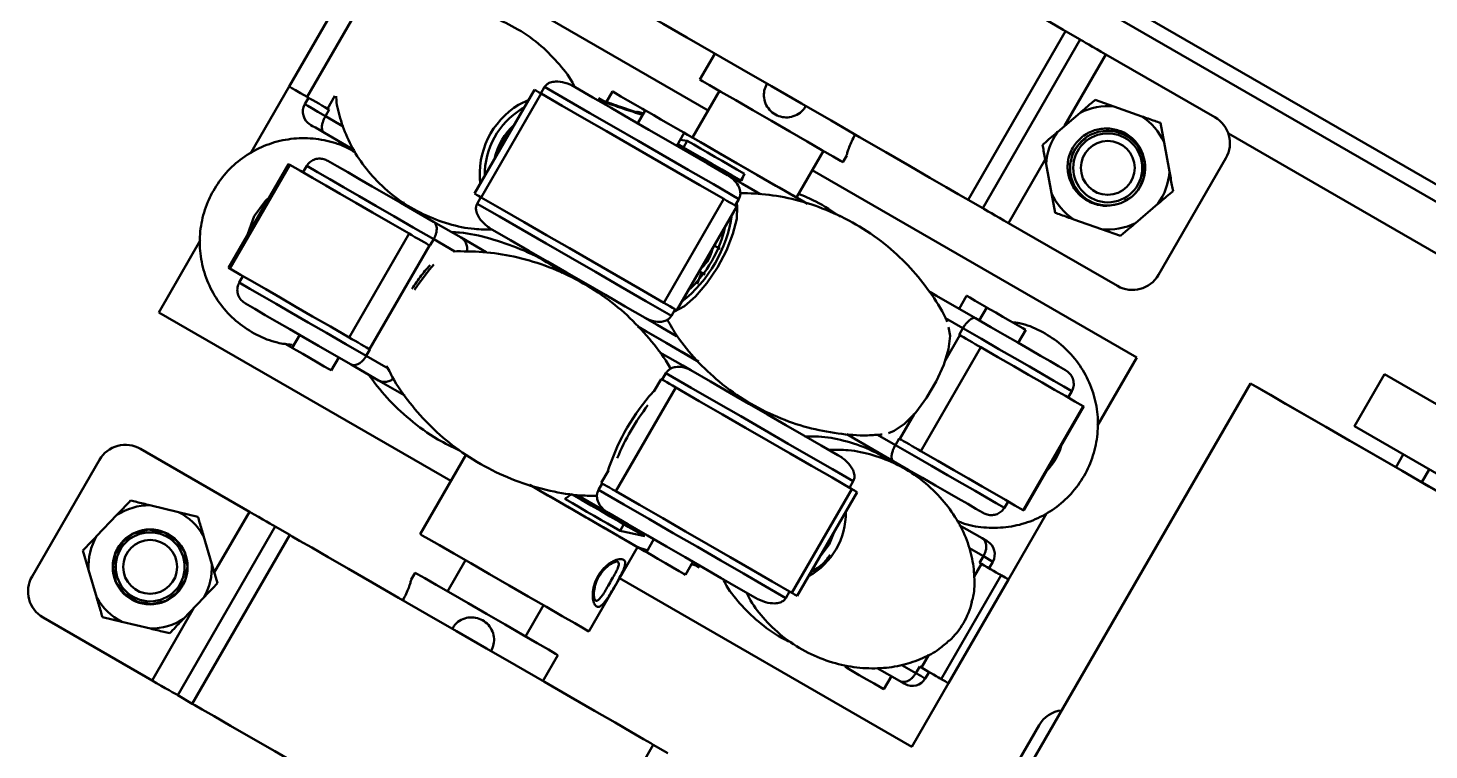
# Model space of a CAD drawing. Header units: millimetres. Extents: x 263 to 2983, y 441 to 2500.
# Drawn here: x 1012.8 to 1106.3, y 1892.5 to 1940.7 of the extents above; entities that cross this region are included whole.
import ezdxf

# ---------------------------------------------------------------- set-up
doc = ezdxf.new("R2010")
doc.units = ezdxf.units.MM
doc.header["$LTSCALE"] = 0.5
doc.layers.add('BOL', color=7, linetype='Continuous', lineweight=50)
doc.layers.add('SYM', color=30, linetype='Continuous')
doc.styles.add('DIM', font='simplex.shx')
doc.dimstyles.new('ISO', dxfattribs={"dimscale": 0, "dimtxt": 2.5, "dimasz": 2.5, "dimexe": 1.25, "dimexo": 0, "dimgap": 1, "dimtad": 1, "dimtoh": 1, "dimtxsty": 'DIM', "dimcen": 2.5, "dimadec": 0, "dimazin": 0, "dimtfac": 1, "dimtmove": 0, "dimatfit": 3, "dimfxl": 1, "dimtolj": 1, "dimarcsym": 0})

# ---------------------------------------------------------------- blocks, each defined once
blk = doc.blocks.new('*U44')
at = {"layer": 'BOL'}
for p, q in [((-11.999, 6.192), (9.132, -6.008)), ((-1.803, 1.453), (-2.294, 0.589)), ((-0.071, 0.453), (-0.573, -0.405)), ((4.437, -3.297), (5.937, -0.699)), ((5.937, -0.699), (11.999, -4.199)), ((9.767, -4.065), (9.517, -4.498)), ((9.517, -4.498), (11.249, -5.498)), ((11.499, -5.065), (9.767, -4.065)), ((11.999, -4.199), (11.499, -5.065)), ((11.249, -5.498), (10.499, -6.797)), ((10.499, -6.797), (9.132, -6.008))]:
    blk.add_line(p, q, dxfattribs=at)
blk.add_lwpolyline([(-3.047, 6.797), (5.613, 1.797), (3.613, -1.667), (-5.047, 3.333)], close=True, dxfattribs=at)
blk = doc.blocks.new('*U45')
at = {"layer": 'BOL', "color": 0, "linetype": 'ByBlock', "lineweight": -2, "transparency": 16777216}
blk.add_blockref('*U44', (686.352, 1910.819), dxfattribs=at)

msp = doc.modelspace()

# ---------------------------------------------------------------- linework, layer by layer
at = {"layer": 'BOL'}
for p, q in [((1110.625, 1928.055), (1032.683, 1973.055)), ((1110.125, 1927.189), (1032.183, 1972.189)), ((1058.19, 1935.235), (1036.539, 1947.735)), ((1034.239, 1943.751), (1030.239, 1936.823)), ((1031.429, 1936.136), (1035.429, 1943.064)), ((1082.028, 1940.524), (1075.528, 1929.266)), ((1083.002, 1939.962), (1076.502, 1928.704)), ((1082.028, 1940.524), (1083.002, 1939.962)), ((1058.641, 1939.016), (1057.641, 1937.284)), ((1084.718, 1938.971), (1081.962, 1934.197)), ((1084.718, 1938.971), (1091.987, 1934.774)), ((1030.239, 1936.823), (1027.662, 1932.358)), ((1033.295, 1936.199), (1032.801, 1935.344)), ((1046.603, 1936.612), (1042.603, 1929.684)), ((1047.045, 1936.357), (1043.045, 1929.429)), ((1047.279, 1936.8), (1047.029, 1936.367)), ((1051.799, 1936.499), (1051.396, 1935.801)), ((1058.94, 1936.534), (1057.14, 1933.416)), ((1031.538, 1936.073), (1031.288, 1935.64)), ((1032.657, 1934.849), (1032.907, 1935.282)), ((1032.801, 1935.344), (1032.907, 1935.282)), ((1045.543, 1935.613), (1046.22, 1935.948)), ((1045.745, 1935.33), (1045.921, 1935.431)), ((1051.395, 1935.735), (1050.862, 1936.042)), ((1085.253, 1935.493), (1084.003, 1935.937)), ((1087.104, 1934.836), (1085.253, 1935.493)), ((1032.657, 1934.849), (1033.851, 1934.16)), ((1053.4, 1935.161), (1053.352, 1935.077)), ((1053.988, 1935.236), (1053.488, 1934.37)), ((1053.863, 1935.019), (1053.524, 1935.127)), ((1082.993, 1935.076), (1081.498, 1933.802)), ((1088.596, 1933.086), (1088.355, 1934.392)), ((1034.578, 1932.585), (1032.591, 1933.733)), ((1056.086, 1932.87), (1056.586, 1933.736)), ((1056.56, 1933.751), (1056.586, 1933.736)), ((1108.625, 1924.591), (1092.883, 1933.68)), ((1033.527, 1933.192), (1033.69, 1932.893)), ((1056.793, 1933.202), (1056.322, 1933.278)), ((1056.54, 1932.764), (1056.793, 1933.202)), ((1064.068, 1929.416), (1065.868, 1932.534)), ((1083.218, 1933.297), (1083.071, 1933.144)), ((1088.952, 1931.154), (1088.596, 1933.086)), ((1030.203, 1931.648), (1026.203, 1924.719)), ((1030.282, 1931.602), (1026.282, 1924.674)), ((1031.408, 1931.529), (1031.158, 1931.096)), ((1067.167, 1931.784), (1067.426, 1932.232)), ((1080.669, 1931.958), (1078.218, 1927.713)), ((1080.729, 1931.635), (1081.085, 1929.703)), ((1087.285, 1931.848), (1087.273, 1930.865)), ((1092.719, 1932.042), (1088.219, 1924.248)), ((1060.354, 1930.562), (1060.607, 1931)), ((1086.769, 1918.735), (1065.118, 1931.235)), ((1081.085, 1929.703), (1081.326, 1928.398)), ((1037.582, 1929.119), (1037.492, 1929.326)), ((1042.779, 1929.006), (1043.029, 1929.438)), ((1055.225, 1922.397), (1059.225, 1929.325)), ((1056.095, 1921.895), (1060.095, 1928.823)), ((1060.237, 1929.318), (1059.987, 1928.885)), ((1075.528, 1929.266), (1076.502, 1928.704)), ((1086.688, 1927.714), (1088.183, 1928.988)), ((1039.865, 1927.801), (1041.707, 1926.738)), ((1082.576, 1927.954), (1084.427, 1927.297)), ((1034.244, 1920.077), (1038.244, 1927.005)), ((1078.218, 1927.713), (1085.487, 1923.516)), ((1084.427, 1927.297), (1085.678, 1926.853)), ((1024.303, 1926.542), (1021.539, 1921.754)), ((1039.594, 1926.226), (1035.594, 1919.297)), ((1039.629, 1926.205), (1039.594, 1926.226)), ((1039.879, 1926.638), (1039.629, 1926.205)), ((1041.292, 1925.823), (1039.879, 1926.638)), ((1041.707, 1926.738), (1043.372, 1925.776)), ((1058.979, 1926.003), (1058.595, 1926.225)), ((1026.908, 1923.735), (1027.158, 1924.168)), ((1039.654, 1924.911), (1039.381, 1924.621)), ((1039.599, 1924.611), (1039.892, 1924.94)), ((1048.542, 1924.524), (1048.45, 1924.365)), ((1057.595, 1924.493), (1057.979, 1924.271)), ((1072.964, 1923.125), (1073.422, 1922.861)), ((1073.422, 1922.861), (1076.027, 1921.357)), ((1075.419, 1922.862), (1074.919, 1921.996)), ((1021.539, 1921.754), (1041.025, 1910.504)), ((1055.737, 1921.524), (1055.987, 1921.957)), ((1075.176, 1920.693), (1074.025, 1921.358)), ((1076.772, 1922.081), (1076.272, 1921.215)), ((1075.176, 1920.693), (1074.926, 1920.26)), ((1078.871, 1919.715), (1079.371, 1920.581)), ((1079.35, 1920.593), (1079.371, 1920.581)), ((1030.437, 1919.388), (1029.973, 1919.656)), ((1030.947, 1920.248), (1030.447, 1919.382)), ((1076.37, 1919.426), (1072.37, 1912.498)), ((1074.016, 1918.569), (1074.976, 1920.231)), ((1074.926, 1920.26), (1074.976, 1920.231)), ((1033.045, 1917.882), (1033.545, 1918.748)), ((1035.379, 1918.844), (1035.629, 1919.277)), ((1035.379, 1918.844), (1036.833, 1918.004)), ((1035.629, 1919.277), (1035.594, 1919.297)), ((1084.151, 1914.201), (1086.769, 1918.735)), ((1036.207, 1917.211), (1034.365, 1918.275)), ((1055.369, 1917.695), (1055.119, 1917.262)), ((1056.022, 1916.741), (1052.022, 1909.813)), ((1054.252, 1916.151), (1054.64, 1916.58)), ((1055.055, 1917.299), (1054.573, 1916.463)), ((1094.353, 1917.012), (1079.453, 1891.204)), ((1082.442, 1916.499), (1082.192, 1916.065)), ((1070.976, 1913.303), (1071.935, 1914.965)), ((1079.199, 1908.556), (1083.199, 1915.484)), ((1079.243, 1908.53), (1083.243, 1915.459)), ((1067.922, 1913.334), (1067.427, 1913.62)), ((1070.527, 1911.83), (1067.922, 1913.334)), ((1069.486, 1913.586), (1070.676, 1912.899)), ((1070.676, 1912.899), (1070.926, 1913.332)), ((1070.926, 1913.332), (1070.976, 1913.303)), ((1013.088, 1904.116), (1017.588, 1911.911)), ((1027.59, 1908.446), (1020.32, 1912.643)), ((1042.042, 1912.266), (1038.975, 1906.953)), ((1051.537, 1911.206), (1051.055, 1910.371)), ((1050.869, 1909.901), (1051.119, 1910.334)), ((1067.866, 1910.48), (1067.616, 1910.047)), ((1063.768, 1903.031), (1067.768, 1909.959)), ((1064.128, 1902.823), (1068.128, 1909.751)), ((1077.942, 1908.704), (1078.192, 1909.137)), ((1017.394, 1906.811), (1018.748, 1908.233)), ((1020.954, 1908.882), (1022.863, 1908.42)), ((1022.863, 1908.42), (1024.153, 1908.108)), ((1025.247, 1904.388), (1027.59, 1908.446)), ((1078.219, 1903.926), (1080.763, 1908.333)), ((1022.806, 1896.196), (1029.306, 1907.455)), ((1030.279, 1906.893), (1029.306, 1907.455)), ((1052.563, 1907.611), (1052.31, 1907.173)), ((1074.935, 1907.553), (1076.452, 1906.678)), ((1023.779, 1895.634), (1030.279, 1906.893)), ((1024.527, 1906.834), (1025.082, 1904.95)), ((1054.57, 1906.609), (1054.07, 1905.743)), ((1016.853, 1904.577), (1016.478, 1905.85)), ((1050.233, 1900.453), (1053.483, 1906.082)), ((1053.481, 1906.083), (1054.094, 1905.888)), ((1076.545, 1905.469), (1075.573, 1906.03)), ((1076.545, 1905.469), (1076.295, 1905.036)), ((1076.545, 1905.469), (1077.169, 1905.109)), ((1017.407, 1902.692), (1016.853, 1904.577)), ((1025.082, 1904.95), (1025.456, 1903.677)), ((1042.006, 1905.203), (1040.806, 1903.125)), ((1056.668, 1904.243), (1057.168, 1905.109)), ((1057.353, 1904.846), (1057.072, 1904.943)), ((1057.353, 1904.846), (1057.595, 1904.706)), ((1075.923, 1904.124), (1076.411, 1904.969)), ((1076.411, 1904.969), (1076.295, 1905.036)), ((1076.919, 1904.676), (1077.169, 1905.109)), ((1038.641, 1904.375), (1038.382, 1903.926)), ((1052.283, 1904.004), (1071.769, 1892.754)), ((1077.729, 1904.208), (1073.729, 1897.28)), ((1074.219, 1896.997), (1078.219, 1903.926)), ((1024.541, 1902.716), (1023.186, 1901.294)), ((1063.366, 1902.686), (1063.616, 1903.119)), ((1021.09, 1897.187), (1023.882, 1902.024)), ((1046.002, 1900.125), (1047.202, 1902.203)), ((1021.09, 1897.187), (1013.82, 1901.384)), ((1019.072, 1901.107), (1017.782, 1901.419)), ((1020.981, 1900.645), (1019.072, 1901.107)), ((1047.167, 1897.143), (1048.167, 1898.875)), ((1072.411, 1898.041), (1072.91, 1898.905)), ((1067.317, 1898.095), (1067.306, 1898.102)), ((1070.952, 1897.151), (1069.46, 1898.013)), ((1071.11, 1898.215), (1072.045, 1897.675)), ((1072.045, 1897.675), (1072.295, 1898.108)), ((1072.411, 1898.041), (1072.295, 1898.108)), ((1069.904, 1896.602), (1070.404, 1897.468)), ((1071.769, 1892.754), (1074.219, 1896.997)), ((1072.669, 1897.314), (1072.919, 1897.747)), ((1023.779, 1895.634), (1022.806, 1896.196)), ((1080.26, 1894.202), (1065.76, 1869.087)), ((1048.028, 1881.634), (1054.528, 1892.893)), ((1054.528, 1892.893), (1055.502, 1892.331))]:
    msp.add_line(p, q, dxfattribs=at)
at = {"layer": 'BOL', "flags": 128}
for points in [[(1057.779, 1954.524), (1057.945, 1954.429), (1058.436, 1954.145), (1059.241, 1953.68), (1060.336, 1953.048), (1061.692, 1952.265), (1063.272, 1951.353), (1065.033, 1950.336), (1066.927, 1949.242), (1068.903, 1948.102), (1070.905, 1946.946), (1072.88, 1945.806), (1074.774, 1944.712), (1076.535, 1943.695), (1078.115, 1942.783), (1079.472, 1942), (1080.567, 1941.368), (1081.371, 1940.903), (1081.863, 1940.619), (1082.028, 1940.524)], [(1051.279, 1943.266), (1051.445, 1943.17), (1051.936, 1942.886), (1052.741, 1942.422), (1053.836, 1941.79), (1055.192, 1941.007), (1056.772, 1940.094), (1058.533, 1939.078), (1060.427, 1937.984), (1062.403, 1936.844), (1064.405, 1935.688), (1066.38, 1934.547), (1068.274, 1933.454), (1070.035, 1932.437), (1071.615, 1931.525), (1072.972, 1930.742), (1074.067, 1930.109), (1074.871, 1929.645), (1075.363, 1929.361), (1075.528, 1929.266)], [(1084.718, 1938.971), (1084.409, 1939.15), (1084.11, 1939.322), (1083.83, 1939.484), (1083.579, 1939.629), (1083.364, 1939.753), (1083.193, 1939.851), (1083.071, 1939.922), (1083.002, 1939.962)], [(1062.404, 1934.534), (1061.171, 1935.245), (1060.022, 1935.909), (1059.036, 1936.478), (1058.279, 1936.915), (1057.803, 1937.19), (1057.641, 1937.284)], [(1030.239, 1936.823), (1030.278, 1936.8), (1030.416, 1936.72), (1030.655, 1936.583), (1030.993, 1936.387), (1031.429, 1936.136)], [(1046.603, 1936.612), (1046.607, 1936.611), (1046.65, 1936.586), (1046.741, 1936.533), (1046.876, 1936.455), (1047.045, 1936.357)], [(1047.045, 1936.357), (1048.456, 1935.543), (1049.911, 1934.702), (1051.404, 1933.84), (1052.929, 1932.96), (1054.48, 1932.065), (1056.051, 1931.158), (1057.634, 1930.244), (1059.225, 1929.325)], [(1060.237, 1929.318), (1058.539, 1930.299), (1056.846, 1931.276), (1055.168, 1932.245), (1053.512, 1933.201), (1051.887, 1934.139), (1050.301, 1935.055), (1048.762, 1935.943), (1047.279, 1936.8)], [(1049.306, 1936.784), (1050.494, 1936.098), (1051.714, 1935.394), (1052.962, 1934.673), (1054.233, 1933.939), (1055.524, 1933.194), (1056.831, 1932.439), (1058.149, 1931.679), (1059.473, 1930.914)], [(1051.799, 1936.499), (1051.823, 1936.486), (1052.015, 1936.375), (1052.372, 1936.169), (1052.839, 1935.899), (1053.346, 1935.606), (1053.815, 1935.336), (1053.988, 1935.236)], [(1031.288, 1935.64), (1031.325, 1935.619), (1031.479, 1935.529), (1031.754, 1935.371), (1032.147, 1935.144), (1032.657, 1934.849)], [(1032.801, 1935.344), (1032.623, 1935.446), (1032.424, 1935.561), (1032.214, 1935.682), (1032.007, 1935.802), (1031.814, 1935.913), (1031.647, 1936.01), (1031.516, 1936.085), (1031.429, 1936.136)], [(1053.803, 1934.929), (1053.653, 1935.015), (1053.537, 1935.082), (1053.456, 1935.129), (1053.411, 1935.155), (1053.4, 1935.161)], [(1053.988, 1935.236), (1054.012, 1935.222), (1054.204, 1935.111), (1054.561, 1934.905), (1055.028, 1934.635), (1055.535, 1934.342), (1056.004, 1934.072), (1056.364, 1933.864), (1056.56, 1933.751)], [(1067.167, 1931.784), (1067.005, 1931.877), (1066.529, 1932.152), (1065.772, 1932.589), (1064.785, 1933.159), (1063.637, 1933.822), (1062.404, 1934.534)], [(1032.591, 1933.733), (1032.253, 1933.928), (1031.989, 1934.08), (1031.801, 1934.189), (1031.689, 1934.253), (1031.654, 1934.274)], [(1056.56, 1933.751), (1056.636, 1933.707), (1057.664, 1933.113), (1058.85, 1932.429), (1060.131, 1931.689), (1061.437, 1930.935), (1062.698, 1930.207), (1063.847, 1929.543), (1064.813, 1928.986)], [(1064.773, 1929.009), (1064.043, 1929.431), (1062.922, 1930.078), (1061.677, 1930.797), (1060.373, 1931.549), (1059.082, 1932.294), (1057.874, 1932.992), (1056.812, 1933.605), (1056.56, 1933.751)], [(1056.154, 1932.987), (1056.538, 1932.766), (1057.156, 1932.409), (1057.79, 1932.043), (1058.436, 1931.67), (1059.091, 1931.292), (1059.751, 1930.911), (1060.413, 1930.528)], [(1060.607, 1931), (1060.107, 1931.289), (1059.609, 1931.576), (1059.115, 1931.862), (1058.628, 1932.143), (1058.15, 1932.419), (1057.683, 1932.689), (1057.23, 1932.95), (1056.793, 1933.202)], [(1030.203, 1931.648), (1030.218, 1931.639), (1030.282, 1931.602)], [(1038.244, 1927.005), (1036.992, 1927.728), (1035.804, 1928.414), (1034.685, 1929.06), (1033.641, 1929.663), (1032.674, 1930.22), (1031.79, 1930.731), (1030.991, 1931.192), (1030.282, 1931.602)], [(1039.879, 1926.638), (1038.514, 1927.426), (1037.224, 1928.171), (1036.017, 1928.868), (1034.897, 1929.514), (1033.872, 1930.107), (1032.945, 1930.641), (1032.122, 1931.116), (1031.408, 1931.529)], [(1032.828, 1931.864), (1033.447, 1931.506), (1034.147, 1931.102), (1034.925, 1930.653), (1035.778, 1930.161), (1036.702, 1929.627), (1037.694, 1929.055), (1038.749, 1928.445), (1039.865, 1927.801)], [(1059.473, 1930.914), (1059.541, 1930.875), (1060.467, 1930.34), (1061.476, 1929.757), (1061.689, 1929.635)], [(1043.045, 1929.429), (1042.876, 1929.527), (1042.741, 1929.605), (1042.65, 1929.657), (1042.607, 1929.682), (1042.603, 1929.684)], [(1027.91, 1928.179), (1028.664, 1929.197), (1028.927, 1929.438)], [(1042.779, 1929.006), (1044.262, 1928.149), (1045.801, 1927.261), (1047.387, 1926.345), (1049.012, 1925.407), (1050.668, 1924.451), (1052.346, 1923.482), (1054.039, 1922.504), (1055.737, 1921.524)], [(1043.045, 1929.429), (1044.456, 1928.614), (1045.911, 1927.774), (1047.404, 1926.912), (1048.929, 1926.032), (1050.48, 1925.136), (1052.051, 1924.23), (1053.634, 1923.316), (1055.225, 1922.397)], [(1060.088, 1929.06), (1060.126, 1928.828), (1060.088, 1928.004), (1059.84, 1926.994), (1059.4, 1925.881), (1058.805, 1924.753), (1058.103, 1923.704), (1057.351, 1922.817), (1056.61, 1922.164), (1055.939, 1921.799), (1055.886, 1921.782)], [(1059.225, 1929.325), (1059.433, 1929.205), (1059.63, 1929.091), (1059.803, 1928.992), (1059.942, 1928.911), (1060.04, 1928.855), (1060.089, 1928.826), (1060.095, 1928.823)], [(1078.218, 1927.713), (1077.909, 1927.891), (1077.61, 1928.064), (1077.33, 1928.225), (1077.079, 1928.37), (1076.864, 1928.494), (1076.693, 1928.593), (1076.571, 1928.664), (1076.502, 1928.704)], [(1027.478, 1926.929), (1027.489, 1926.984), (1027.91, 1928.179)], [(1038.244, 1927.005), (1038.427, 1926.899), (1038.63, 1926.782), (1038.84, 1926.661), (1039.045, 1926.542), (1039.233, 1926.434), (1039.393, 1926.341), (1039.516, 1926.27), (1039.594, 1926.226)], [(1053.973, 1921.388), (1052.649, 1922.153), (1051.331, 1922.913), (1050.024, 1923.668), (1048.733, 1924.413), (1047.462, 1925.147), (1046.214, 1925.868), (1044.994, 1926.572), (1043.806, 1927.258)], [(1026.282, 1924.674), (1026.218, 1924.711), (1026.203, 1924.719)], [(1034.244, 1920.077), (1032.992, 1920.8), (1031.804, 1921.486), (1030.685, 1922.131), (1029.641, 1922.734), (1028.674, 1923.292), (1027.79, 1923.803), (1026.991, 1924.264), (1026.282, 1924.674)], [(1038.6, 1923.254), (1038.9, 1923.699), (1039.599, 1924.611)], [(1057.453, 1923.637), (1057.697, 1924.311), (1057.739, 1924.409)], [(1026.908, 1923.735), (1027.622, 1923.322), (1028.445, 1922.847), (1029.372, 1922.312), (1030.397, 1921.72), (1031.517, 1921.074), (1032.724, 1920.377), (1034.014, 1919.632), (1035.379, 1918.844)], [(1034.365, 1918.275), (1033.249, 1918.919), (1032.194, 1919.528), (1031.202, 1920.101), (1030.278, 1920.634), (1029.425, 1921.127), (1028.647, 1921.576), (1027.947, 1921.98), (1027.328, 1922.338)], [(1056.095, 1921.895), (1056.089, 1921.898), (1056.04, 1921.927), (1055.942, 1921.983), (1055.803, 1922.063), (1055.63, 1922.163), (1055.433, 1922.277), (1055.225, 1922.397)], [(1075.419, 1922.862), (1075.443, 1922.848), (1075.635, 1922.737), (1075.992, 1922.531), (1076.46, 1922.262), (1076.772, 1922.081)], [(1056.08, 1920.171), (1054.775, 1920.925), (1053.969, 1921.39)], [(1076.027, 1921.357), (1077.034, 1920.775), (1077.974, 1920.233), (1078.843, 1919.731), (1079.638, 1919.272), (1080.357, 1918.857), (1080.995, 1918.489), (1081.55, 1918.168), (1082.021, 1917.896)], [(1076.772, 1922.081), (1076.803, 1922.063), (1077.006, 1921.946), (1077.371, 1921.735), (1077.843, 1921.463), (1078.35, 1921.17), (1078.814, 1920.902), (1079.166, 1920.699), (1079.35, 1920.593)], [(1057.546, 1918.459), (1056.67, 1918.965), (1055.374, 1919.713), (1054.021, 1920.494), (1053.488, 1920.802)], [(1053.489, 1920.801), (1053.751, 1920.65), (1055.108, 1919.866), (1056.421, 1919.109), (1057.541, 1918.462)], [(1074.221, 1920.774), (1074.323, 1920.179), (1074.22, 1919.299), (1073.904, 1918.254), (1073.402, 1917.136), (1072.759, 1916.045), (1072.033, 1915.077), (1071.287, 1914.319), (1070.588, 1913.838), (1070.21, 1913.7)], [(1082.442, 1916.499), (1081.902, 1916.81), (1081.249, 1917.187), (1080.487, 1917.627), (1079.618, 1918.129), (1078.647, 1918.689), (1077.58, 1919.306), (1076.421, 1919.975), (1075.176, 1920.693)], [(1031.635, 1918.696), (1031.148, 1918.978), (1030.752, 1919.206), (1030.507, 1919.347), (1030.447, 1919.382)], [(1035.594, 1919.297), (1035.516, 1919.342), (1035.393, 1919.413), (1035.233, 1919.505), (1035.045, 1919.614), (1034.84, 1919.733), (1034.63, 1919.854), (1034.427, 1919.971), (1034.244, 1920.077)], [(1074.976, 1920.231), (1075.075, 1920.174), (1075.216, 1920.093), (1075.39, 1919.992), (1075.587, 1919.878), (1075.796, 1919.758), (1076.004, 1919.638), (1076.2, 1919.525), (1076.37, 1919.426)], [(1076.37, 1919.426), (1077.506, 1918.771), (1078.569, 1918.157), (1079.555, 1917.588), (1080.459, 1917.066), (1081.279, 1916.592), (1082.011, 1916.17), (1082.652, 1915.8), (1083.199, 1915.484)], [(1033.045, 1917.882), (1033.04, 1917.885), (1032.899, 1917.966), (1032.582, 1918.149), (1032.138, 1918.406), (1031.635, 1918.696)], [(1054.965, 1919.083), (1056.5, 1918.197), (1057.029, 1917.891)], [(1067.866, 1910.48), (1066.483, 1911.278), (1065.034, 1912.115), (1063.526, 1912.986), (1061.965, 1913.887), (1060.361, 1914.813), (1058.722, 1915.759), (1057.055, 1916.722), (1055.369, 1917.695)], [(1057.029, 1917.891), (1058.337, 1917.136), (1059.629, 1916.39), (1060.902, 1915.655), (1062.152, 1914.933), (1063.374, 1914.228), (1064.564, 1913.541), (1065.719, 1912.874), (1066.834, 1912.231)], [(1037.956, 1916.202), (1037.285, 1916.589), (1036.207, 1917.211)], [(1055.055, 1917.299), (1055.077, 1917.286), (1055.149, 1917.245), (1055.267, 1917.177), (1055.423, 1917.087), (1055.608, 1916.98), (1055.811, 1916.862), (1056.022, 1916.741)], [(1067.768, 1909.959), (1066.447, 1910.722), (1065.073, 1911.515), (1063.65, 1912.337), (1062.185, 1913.183), (1060.684, 1914.049), (1059.152, 1914.934), (1057.596, 1915.832), (1056.022, 1916.741)], [(1115.484, 1904.812), (1115.446, 1904.834), (1115.143, 1905.008), (1114.546, 1905.353), (1113.672, 1905.858), (1112.546, 1906.508), (1111.201, 1907.284), (1109.675, 1908.165), (1108.012, 1909.125), (1106.26, 1910.137), (1104.47, 1911.17), (1102.692, 1912.197), (1100.979, 1913.186), (1099.379, 1914.11), (1097.938, 1914.942), (1096.698, 1915.658), (1095.695, 1916.237), (1094.956, 1916.663), (1094.505, 1916.924), (1094.353, 1917.012)], [(1083.199, 1915.484), (1083.24, 1915.46), (1083.243, 1915.459)], [(1070.676, 1912.899), (1071.921, 1912.18), (1073.08, 1911.511), (1074.147, 1910.895), (1075.118, 1910.335), (1075.987, 1909.833), (1076.749, 1909.393), (1077.402, 1909.016), (1077.942, 1908.704)], [(1072.37, 1912.498), (1072.2, 1912.597), (1072.004, 1912.709), (1071.796, 1912.83), (1071.587, 1912.95), (1071.39, 1913.064), (1071.216, 1913.165), (1071.075, 1913.246), (1070.976, 1913.303)], [(1072.37, 1912.498), (1073.506, 1911.842), (1074.569, 1911.229), (1075.555, 1910.66), (1076.459, 1910.137), (1077.279, 1909.664), (1078.011, 1909.241), (1078.652, 1908.872), (1079.199, 1908.556)], [(1076.521, 1908.37), (1076.05, 1908.642), (1075.495, 1908.962), (1074.857, 1909.331), (1074.138, 1909.745), (1073.343, 1910.205), (1072.474, 1910.706), (1071.534, 1911.249), (1070.527, 1911.83)], [(1053.481, 1906.084), (1053.357, 1906.155), (1052.936, 1906.398), (1052.241, 1906.8), (1051.309, 1907.337), (1050.191, 1907.983), (1048.947, 1908.701), (1047.644, 1909.453), (1046.352, 1910.199), (1046.262, 1910.251)], [(1046.288, 1910.236), (1047.498, 1909.538), (1048.804, 1908.784), (1050.057, 1908.06), (1051.193, 1907.405), (1052.148, 1906.853), (1052.871, 1906.435), (1053.325, 1906.174), (1053.483, 1906.082), (1053.483, 1906.082)], [(1052.022, 1909.813), (1051.811, 1909.934), (1051.608, 1910.052), (1051.423, 1910.159), (1051.267, 1910.249), (1051.149, 1910.316), (1051.077, 1910.358), (1051.055, 1910.371)], [(1048.632, 1909.297), (1049.128, 1909.01), (1049.618, 1908.727), (1050.101, 1908.449), (1050.573, 1908.176), (1051.032, 1907.911), (1051.476, 1907.655), (1051.903, 1907.408), (1052.31, 1907.173)], [(1053.954, 1906.808), (1053.415, 1907.119), (1052.849, 1907.446), (1052.261, 1907.786), (1051.652, 1908.137), (1051.026, 1908.498), (1050.387, 1908.867), (1049.737, 1909.243), (1049.079, 1909.622)], [(1051.529, 1908.365), (1051.179, 1908.567), (1050.248, 1909.105), (1049.522, 1909.524)], [(1050.869, 1909.901), (1052.555, 1908.928), (1054.222, 1907.965), (1055.861, 1907.019), (1057.465, 1906.092), (1059.026, 1905.192), (1060.534, 1904.321), (1061.983, 1903.484), (1063.366, 1902.686)], [(1063.768, 1903.031), (1062.447, 1903.794), (1061.073, 1904.587), (1059.65, 1905.409), (1058.185, 1906.254), (1056.684, 1907.121), (1055.152, 1908.005), (1053.596, 1908.904), (1052.022, 1909.813)], [(1027.59, 1908.446), (1027.899, 1908.267), (1028.198, 1908.094), (1028.478, 1907.933), (1028.729, 1907.788), (1028.943, 1907.664), (1029.115, 1907.565), (1029.237, 1907.495), (1029.306, 1907.455)], [(1061.334, 1902.704), (1060.219, 1903.348), (1059.064, 1904.014), (1057.874, 1904.702), (1056.652, 1905.407), (1055.402, 1906.129), (1054.129, 1906.864), (1052.837, 1907.61), (1051.529, 1908.365)], [(1079.243, 1908.53), (1079.24, 1908.532), (1079.199, 1908.556)], [(1018.478, 1904.741), (1018.634, 1905.63), (1019.114, 1906.425), (1019.821, 1906.973), (1020.859, 1907.251), (1021.924, 1907.062), (1022.706, 1906.545), (1023.257, 1905.741), (1023.456, 1904.81), (1023.293, 1903.876), (1022.773, 1903.05), (1022.01, 1902.503), (1021.074, 1902.276), (1020.115, 1902.425), (1019.278, 1902.935), (1018.686, 1903.766), (1018.478, 1904.741), (1018.478, 1904.741)], [(1054.528, 1892.893), (1054.363, 1892.988), (1053.871, 1893.272), (1053.067, 1893.736), (1051.972, 1894.369), (1050.615, 1895.152), (1049.035, 1896.064), (1047.274, 1897.081), (1045.38, 1898.174), (1043.405, 1899.315), (1041.403, 1900.471), (1039.427, 1901.611), (1037.533, 1902.704), (1035.772, 1903.721), (1034.192, 1904.634), (1032.836, 1905.417), (1031.741, 1906.049), (1030.936, 1906.513), (1030.445, 1906.797), (1030.279, 1906.893)], [(1049.884, 1900.655), (1049.291, 1900.997), (1048.446, 1901.485), (1047.394, 1902.092), (1046.191, 1902.787), (1044.903, 1903.53), (1043.599, 1904.284), (1042.348, 1905.005), (1041.22, 1905.657), (1040.274, 1906.203), (1039.561, 1906.615), (1039.12, 1906.869), (1038.975, 1906.953)], [(1066.62, 1907.138), (1066.248, 1906.264), (1065.637, 1905.436)], [(1066.411, 1906.777), (1065.944, 1905.928), (1065.845, 1905.797)], [(1076.452, 1906.678), (1076.645, 1906.566), (1076.762, 1906.498), (1076.803, 1906.475), (1076.803, 1906.475)], [(1054.07, 1905.743), (1053.944, 1905.816), (1053.487, 1906.08), (1053.481, 1906.084)], [(1056.668, 1904.243), (1056.668, 1904.243), (1056.556, 1904.308), (1056.263, 1904.477), (1055.834, 1904.725), (1055.334, 1905.014), (1054.84, 1905.299), (1054.426, 1905.538), (1054.156, 1905.694), (1054.07, 1905.743)], [(1076.411, 1904.969), (1076.6, 1904.86), (1076.806, 1904.741), (1077.016, 1904.62), (1077.218, 1904.503), (1077.4, 1904.398), (1077.551, 1904.311), (1077.663, 1904.246), (1077.729, 1904.208)], [(1038.641, 1904.375), (1038.803, 1904.281), (1039.279, 1904.006), (1040.036, 1903.569), (1041.022, 1903), (1042.171, 1902.336), (1043.404, 1901.625)], [(1078.219, 1903.926), (1078.218, 1903.926), (1078.155, 1903.962), (1077.992, 1904.056), (1077.729, 1904.208)], [(1043.404, 1901.625), (1044.637, 1900.913), (1045.785, 1900.25), (1046.772, 1899.68), (1047.529, 1899.243), (1048.005, 1898.968), (1048.167, 1898.875)], [(1050.233, 1900.453), (1050.192, 1900.477), (1049.884, 1900.655)], [(1069.904, 1896.602), (1069.86, 1896.627), (1069.636, 1896.756), (1069.255, 1896.976), (1068.775, 1897.253), (1068.269, 1897.545), (1067.815, 1897.808), (1067.48, 1898.001), (1067.317, 1898.095)], [(1073.729, 1897.28), (1073.663, 1897.318), (1073.551, 1897.383), (1073.4, 1897.47), (1073.218, 1897.575), (1073.016, 1897.692), (1072.806, 1897.813), (1072.6, 1897.932), (1072.411, 1898.041)], [(1021.09, 1897.187), (1021.399, 1897.009), (1021.698, 1896.836), (1021.978, 1896.675), (1022.229, 1896.53), (1022.443, 1896.406), (1022.615, 1896.307), (1022.737, 1896.236), (1022.806, 1896.196)], [(1071.303, 1896.948), (1071.303, 1896.948), (1071.262, 1896.972), (1071.145, 1897.04), (1070.952, 1897.151)], [(1072.045, 1897.675), (1072.372, 1897.486), (1072.58, 1897.366), (1072.667, 1897.316), (1072.669, 1897.314)], [(1074.219, 1896.997), (1074.218, 1896.998), (1074.155, 1897.034), (1073.992, 1897.128), (1073.729, 1897.28)], [(1048.028, 1881.634), (1047.863, 1881.73), (1047.371, 1882.014), (1046.567, 1882.478), (1045.472, 1883.11), (1044.115, 1883.893), (1042.535, 1884.806), (1040.774, 1885.822), (1038.88, 1886.916), (1036.905, 1888.056), (1034.903, 1889.212), (1032.927, 1890.353), (1031.033, 1891.446), (1029.272, 1892.463), (1027.692, 1893.375), (1026.336, 1894.158), (1025.241, 1894.791), (1024.436, 1895.255), (1023.945, 1895.539), (1023.779, 1895.634)]]:
    msp.add_lwpolyline(points, dxfattribs=at)
at = {"layer": 'BOL'}
for centre, radius in [((1084.84, 1931.395), 2.3), ((1084.84, 1931.395), 1.8), ((1020.967, 1904.763), 2.5), ((1020.967, 1904.763), 2.3), ((1020.967, 1904.763), 1.8)]:
    msp.add_circle(centre, radius, dxfattribs=at)
for centre, radius, start, end in [((1032.154, 1935.14), 1, 150, 240), ((1048.397, 1930.974), 5.447, 121.60149, 186.59462), ((1048.478, 1930.914), 5.193, 121.76373, 180.53503), ((1084.84, 1931.395), 4.119, 84.24467, 116.65517), ((1084.84, 1931.395), 4.119, 24.24467, 56.65517), ((1090.987, 1933.042), 2, 330, 60), ((1048.359, 1930.98), 4.532, 133.09157, 166.91027), ((1048.129, 1931.113), 4.231, 134.21158, 165.78783), ((1084.84, 1931.395), 4.119, 144.24467, 176.65517), ((1084.817, 1931.38), 2.491, 9.84475, 285.14425), ((1084.84, 1931.395), 2.5, 284.54596, 15.07299), ((1084.84, 1931.395), 4.119, 324.24467, 356.65517), ((1084.84, 1931.395), 4.119, 204.24467, 236.65517), ((1050.712, 1929.621), 9.164, 308.48697, 351.51391), ((1051.309, 1929.276), 8.214, 312.52643, 347.47436), ((1084.84, 1931.395), 4.119, 264.24467, 296.65517), ((1056.356, 1926.363), 2.143, 309.62572, 350.37498), ((1086.487, 1925.248), 2, 240, 330), ((1065.818, 1906.499), 15.065, 140.15432, 162.25832), ((1066.407, 1906.126), 15.448, 142.38999, 157.60957), ((1019.32, 1910.911), 2, 60, 150), ((1077.657, 1914.065), 4.256, 316.65065, 343.34945), ((1003.911, 1798.92), 128.092, 59.91124, 60.09736), ((1020.967, 1904.763), 4.119, 90.18721, 122.59771), ((1020.967, 1904.763), 4.119, 30.18721, 62.59771), ((1062.5, 1908.382), 4.871, 299.32462, 0.67549), ((1020.967, 1904.763), 4.119, 150.18721, 182.59771), ((1076.303, 1905.609), 1, 330, 60), ((1020.967, 1904.763), 4.119, 330.18721, 2.59771), ((1014.82, 1903.116), 2, 150, 240), ((1020.967, 1904.763), 4.119, 210.18721, 242.59771), ((873.668, 1573.295), 380.609, 59.97299, 60.03562), ((1070.643, 1903.68), 5.288, 313.28933, 346.22075), ((1020.967, 1904.763), 4.119, 270.18721, 302.59771), ((1071.803, 1897.814), 1, 240, 330), ((1081.992, 1893.202), 2, 96.8699, 150)]:
    msp.add_arc(centre, radius, start, end, dxfattribs=at)
for points, knots in [([(1049.297, 1936.79), (1049.276, 1936.833), (1049.018, 1937.375), (1048.278, 1938.319), (1047.048, 1939.598), (1045.543, 1940.673), (1043.867, 1941.486), (1042.147, 1941.985), (1040.462, 1942.183), (1038.873, 1942.113), (1037.448, 1941.8), (1036.572, 1941.479), (1036.185, 1941.266), (1036.179, 1941.263)], [0, 0, 0, 0, 0.009607, 0.11984, 0.232311, 0.356288, 0.476777, 0.592842, 0.70385, 0.809144, 0.907807, 0.998623, 1, 1, 1, 1]), ([(1047.279, 1936.8), (1047.327, 1936.864), (1047.424, 1936.991), (1047.684, 1937.119), (1048.093, 1937.184), (1048.672, 1937.092), (1049.09, 1936.907), (1049.304, 1936.785), (1049.306, 1936.784)], [0, 0, 0, 0, 0.107633, 0.214422, 0.382774, 0.663945, 0.997036, 1, 1, 1, 1]), ([(1033.383, 1936.176), (1033.382, 1936.159), (1033.379, 1935.671), (1033.63, 1934.678), (1034.148, 1933.226), (1034.98, 1931.806), (1036.105, 1930.441), (1037.513, 1929.232), (1039.144, 1928.265), (1040.853, 1927.623), (1042.412, 1927.285), (1043.377, 1927.281), (1043.768, 1927.28)], [0, 0, 0, 0, 0.003732, 0.10369, 0.209703, 0.320039, 0.433293, 0.560928, 0.685422, 0.805735, 0.921167, 1, 1, 1, 1]), ([(1062.105, 1937.016), (1062.036, 1936.865), (1061.899, 1936.563), (1061.892, 1936.056), (1062.04, 1935.573), (1062.347, 1935.161), (1062.77, 1934.876), (1063.254, 1934.746), (1063.755, 1934.778), (1064.217, 1934.977), (1064.548, 1935.245), (1064.654, 1935.462), (1064.685, 1935.526)], [0, 0, 0, 0, 0.104621, 0.209165, 0.316179, 0.42496, 0.531113, 0.634491, 0.738959, 0.84677, 0.95527, 1, 1, 1, 1]), ([(1053.379, 1935.124), (1053.033, 1935.239), (1052.273, 1935.493), (1051.517, 1935.758), (1051.105, 1935.902)], [0, 0, 0, 0, 0.454951, 1, 1, 1, 1]), ([(1051.395, 1935.735), (1051.795, 1935.597), (1052.595, 1935.322), (1053.4, 1935.06), (1053.803, 1934.929)], [0, 0, 0, 0, 0.499976, 1, 1, 1, 1]), ([(1084.003, 1935.937), (1083.805, 1935.769), (1083.472, 1935.485), (1083.131, 1935.194), (1082.993, 1935.076)], [0, 0, 0, 0, 0.592737, 1, 1, 1, 1]), ([(1032.657, 1934.849), (1032.62, 1934.779), (1032.545, 1934.638), (1032.463, 1934.408), (1032.409, 1934.138), (1032.438, 1933.881), (1032.527, 1933.769), (1032.59, 1933.733), (1032.591, 1933.733)], [0, 0, 0, 0, 0.107649, 0.214424, 0.382792, 0.663956, 0.997026, 1, 1, 1, 1]), ([(1088.355, 1934.392), (1088.228, 1934.437), (1087.817, 1934.583), (1087.395, 1934.732), (1087.104, 1934.836)], [0, 0, 0, 0, 0.309703, 1, 1, 1, 1]), ([(1034.659, 1932.418), (1034.438, 1932.553), (1033.794, 1932.946), (1032.576, 1933.287), (1031.096, 1933.432), (1029.616, 1933.247), (1028.21, 1932.757), (1026.946, 1931.978), (1025.857, 1930.96), (1025.342, 1930.12), (1025.085, 1929.701)], [0, 0, 0, 0, 0.069887, 0.203476, 0.336859, 0.469991, 0.602875, 0.735547, 0.868097, 1, 1, 1, 1]), ([(1067.986, 1933.62), (1067.908, 1933.475), (1067.751, 1933.184), (1067.585, 1932.768), (1067.477, 1932.439), (1067.423, 1932.239), (1067.422, 1932.235), (1067.422, 1932.234)], [0, 0, 0, 0, 0.209369, 0.418523, 0.632631, 0.85028, 1, 1, 1, 1]), ([(1081.498, 1933.802), (1081.448, 1933.759), (1081.107, 1933.468), (1080.773, 1933.184), (1080.488, 1932.94)], [0, 0, 0, 0, 0.145958, 1, 1, 1, 1]), ([(1082.179, 1931.78), (1082.183, 1931.808), (1082.205, 1931.953), (1082.314, 1932.387), (1082.618, 1933.006), (1083.034, 1933.375), (1083.223, 1933.544)], [0, 0, 0, 0, 0.041702, 0.20901, 0.63978, 1, 1, 1, 1]), ([(1082.402, 1931.804), (1082.402, 1931.836), (1082.401, 1932.185), (1082.72, 1932.811), (1083.183, 1933.218), (1083.409, 1933.416)], [0, 0, 0, 0, 0.04975, 0.536033, 1, 1, 1, 1]), ([(1083.223, 1933.544), (1083.363, 1933.63), (1083.754, 1933.873), (1084.505, 1934.061), (1085.404, 1933.991), (1086.226, 1933.625), (1086.863, 1933.01), (1087.156, 1932.434), (1087.24, 1932.102), (1087.254, 1932.045)], [0, 0, 0, 0, 0.09731, 0.27306, 0.448803, 0.624629, 0.796276, 0.965296, 1, 1, 1, 1]), ([(1080.488, 1932.94), (1080.512, 1932.808), (1080.591, 1932.378), (1080.673, 1931.939), (1080.729, 1931.635)], [0, 0, 0, 0, 0.309754, 1, 1, 1, 1]), ([(1031.408, 1931.529), (1031.471, 1931.617), (1031.597, 1931.792), (1031.885, 1931.958), (1032.213, 1932.03), (1032.544, 1932), (1032.738, 1931.907), (1032.828, 1931.864)], [0, 0, 0, 0, 0.198842, 0.39749, 0.600967, 0.815764, 1, 1, 1, 1]), ([(1085.468, 1928.975), (1085.308, 1928.937), (1084.875, 1928.833), (1084.135, 1928.895), (1083.341, 1929.234), (1082.688, 1929.822), (1082.263, 1930.601), (1082.143, 1931.29), (1082.171, 1931.68), (1082.179, 1931.78)], [0, 0, 0, 0, 0.096551, 0.261813, 0.426966, 0.597502, 0.769411, 0.941263, 1, 1, 1, 1]), ([(1060.237, 1929.318), (1060.27, 1929.392), (1060.335, 1929.538), (1060.338, 1929.813), (1060.237, 1930.173), (1059.948, 1930.581), (1059.649, 1930.811), (1059.474, 1930.913), (1059.473, 1930.914)], [0, 0, 0, 0, 0.107656, 0.214406, 0.382756, 0.663928, 0.99701, 1, 1, 1, 1]), ([(1060.413, 1930.528), (1060.444, 1930.604), (1060.505, 1930.756), (1060.573, 1930.919), (1060.607, 1931)], [0, 0, 0, 0, 0.4999861, 1, 1, 1, 1]), ([(1087.273, 1930.865), (1087.175, 1930.58), (1086.978, 1930.001), (1086.462, 1929.422), (1086.062, 1929.256), (1085.949, 1929.21)], [0, 0, 0, 0, 0.410944, 0.833915, 1, 1, 1, 1]), ([(1087.088, 1930.905), (1087.122, 1930.898), (1087.184, 1930.884), (1087.246, 1930.871), (1087.273, 1930.865)], [0, 0, 0, 0, 0.560026, 1, 1, 1, 1]), ([(1089.193, 1929.849), (1089.168, 1929.982), (1089.089, 1930.411), (1089.008, 1930.851), (1088.952, 1931.154)], [0, 0, 0, 0, 0.309696, 1, 1, 1, 1]), ([(1025.085, 1929.701), (1024.99, 1929.509), (1024.677, 1928.876), (1024.341, 1927.713), (1024.227, 1926.23), (1024.434, 1924.753), (1024.949, 1923.352), (1025.75, 1922.092), (1026.8, 1921.027), (1028.053, 1920.221), (1029.289, 1919.716), (1030.108, 1919.621), (1030.435, 1919.584)], [0, 0, 0, 0, 0.047626, 0.156874, 0.266437, 0.376194, 0.486145, 0.596264, 0.706491, 0.816741, 0.926935, 1, 1, 1, 1]), ([(1074.133, 1921.112), (1074.093, 1921.205), (1073.794, 1921.903), (1072.99, 1923.132), (1071.718, 1924.741), (1070.147, 1926.225), (1068.338, 1927.512), (1066.342, 1928.532), (1064.303, 1929.23), (1062.29, 1929.645), (1060.967, 1929.694), (1060.328, 1929.718)], [0, 0, 0, 0, 0.018084, 0.136081, 0.256256, 0.377705, 0.512075, 0.64187, 0.766845, 0.887185, 1, 1, 1, 1]), ([(1067.021, 1928.125), (1066.48, 1928.494), (1065.592, 1929.099), (1064.6, 1929.506), (1064.211, 1929.664)], [0, 0, 0, 0, 0.609004, 1, 1, 1, 1]), ([(1088.183, 1928.988), (1088.233, 1929.031), (1088.574, 1929.322), (1088.908, 1929.606), (1089.193, 1929.849)], [0, 0, 0, 0, 0.146005, 1, 1, 1, 1]), ([(1037.515, 1929.273), (1037.611, 1929.206), (1037.739, 1929.117), (1037.885, 1929.066), (1037.921, 1929.053)], [0, 0, 0, 0, 0.752788, 1, 1, 1, 1]), ([(1043.806, 1927.258), (1043.804, 1927.259), (1043.59, 1927.38), (1043.223, 1927.655), (1042.853, 1928.108), (1042.705, 1928.495), (1042.685, 1928.784), (1042.748, 1928.931), (1042.779, 1929.006)], [0, 0, 0, 0, 0.002962, 0.336048, 0.617207, 0.785579, 0.892353, 1, 1, 1, 1]), ([(1039.865, 1927.801), (1039.865, 1927.801), (1039.935, 1927.76), (1040.039, 1927.641), (1040.095, 1927.368), (1040.061, 1927.087), (1039.989, 1926.85), (1039.916, 1926.709), (1039.879, 1926.638)], [0, 0, 0, 0, 0.002976, 0.336046, 0.617226, 0.785564, 0.892375, 1, 1, 1, 1]), ([(1081.326, 1928.398), (1081.453, 1928.353), (1081.864, 1928.207), (1082.285, 1928.057), (1082.576, 1927.954)], [0, 0, 0, 0, 0.309694, 1, 1, 1, 1]), ([(1048.46, 1924.382), (1048.192, 1924.581), (1047.324, 1925.223), (1045.693, 1926.01), (1043.663, 1926.708), (1042.101, 1927.061), (1041.235, 1927.106), (1041.051, 1927.116)], [0, 0, 0, 0, 0.124934, 0.40363, 0.671972, 0.930361, 1, 1, 1, 1]), ([(1085.678, 1926.853), (1085.875, 1927.021), (1086.209, 1927.305), (1086.549, 1927.595), (1086.688, 1927.714)], [0, 0, 0, 0, 0.5927147, 1, 1, 1, 1]), ([(1041.707, 1926.738), (1041.709, 1926.737), (1041.781, 1926.696), (1041.92, 1926.579), (1042.061, 1926.339), (1042.125, 1926.065), (1042.097, 1925.882), (1042.085, 1925.805)], [0, 0, 0, 0, 0.006301, 0.250281, 0.535676, 0.803173, 1, 1, 1, 1]), ([(1055.678, 1917.99), (1055.66, 1918.026), (1055.318, 1918.678), (1054.427, 1919.836), (1053.005, 1921.41), (1051.303, 1922.816), (1049.397, 1924.003), (1047.336, 1924.914), (1045.252, 1925.509), (1043.189, 1925.833), (1041.833, 1925.828), (1041.169, 1925.825)], [0, 0, 0, 0, 0.007061, 0.128649, 0.251514, 0.375109, 0.509394, 0.638931, 0.76376, 0.884152, 1, 1, 1, 1]), ([(1039.381, 1924.621), (1039.27, 1924.486), (1038.951, 1924.1), (1038.632, 1923.628), (1038.425, 1923.322)], [0, 0, 0, 0, 0.3500768, 1, 1, 1, 1]), ([(1027.328, 1922.338), (1027.225, 1922.411), (1027.02, 1922.558), (1026.827, 1922.889), (1026.76, 1923.248), (1026.808, 1923.539), (1026.883, 1923.688), (1026.908, 1923.735)], [0, 0, 0, 0, 0.232848, 0.465954, 0.690673, 0.901612, 1, 1, 1, 1]), ([(1073.076, 1922.934), (1073.12, 1922.938), (1073.244, 1922.948), (1073.355, 1922.899), (1073.421, 1922.861), (1073.422, 1922.861)], [0, 0, 0, 0, 0.350205, 0.983521, 1, 1, 1, 1]), ([(1053.973, 1921.388), (1053.974, 1921.387), (1054.15, 1921.288), (1054.499, 1921.143), (1054.997, 1921.097), (1055.359, 1921.189), (1055.596, 1921.33), (1055.69, 1921.459), (1055.737, 1921.524)], [0, 0, 0, 0, 0.002971, 0.336044, 0.617216, 0.785564, 0.892333, 1, 1, 1, 1]), ([(1055.459, 1921.261), (1055.673, 1920.89), (1056.226, 1919.93), (1057.39, 1918.529), (1058.948, 1917.039), (1060.761, 1915.754), (1062.755, 1914.735), (1064.795, 1914.03), (1066.822, 1913.638), (1068.497, 1913.5), (1069.468, 1913.579), (1069.792, 1913.606)], [0, 0, 0, 0, 0.075607, 0.195753, 0.317173, 0.451512, 0.581276, 0.706222, 0.826533, 0.942174, 1, 1, 1, 1]), ([(1075.176, 1920.693), (1075.218, 1920.761), (1075.302, 1920.896), (1075.456, 1921.085), (1075.653, 1921.273), (1075.867, 1921.389), (1075.98, 1921.384), (1076.027, 1921.357), (1076.027, 1921.357)], [0, 0, 0, 0, 0.107599, 0.214414, 0.382752, 0.663941, 0.997033, 1, 1, 1, 1]), ([(1074.78, 1907.854), (1074.891, 1907.802), (1075.449, 1907.542), (1076.565, 1907.366), (1078.048, 1907.359), (1079.503, 1907.691), (1080.852, 1908.316), (1082.038, 1909.214), (1083.007, 1910.343), (1083.714, 1911.651), (1084.128, 1913.081), (1084.229, 1914.567), (1084.012, 1916.042), (1083.487, 1917.44), (1082.677, 1918.693), (1081.62, 1919.754), (1080.359, 1920.543), (1079.284, 1920.999), (1078.634, 1921.078), (1078.476, 1921.097)], [0, 0, 0, 0, 0.015886, 0.080294, 0.144593, 0.208769, 0.272833, 0.336811, 0.400754, 0.464713, 0.528729, 0.592835, 0.657057, 0.721387, 0.785812, 0.850297, 0.914797, 0.979263, 1, 1, 1, 1]), ([(1035.379, 1918.844), (1035.336, 1918.777), (1035.251, 1918.643), (1035.082, 1918.462), (1034.855, 1918.292), (1034.59, 1918.205), (1034.435, 1918.234), (1034.365, 1918.275), (1034.365, 1918.275)], [0, 0, 0, 0, 0.107613, 0.214412, 0.382768, 0.663948, 0.997024, 1, 1, 1, 1]), ([(1035.504, 1917.617), (1035.91, 1917.083), (1036.734, 1915.996), (1038.306, 1914.537), (1039.931, 1913.339), (1041.115, 1912.773), (1041.603, 1912.539)], [0, 0, 0, 0, 0.251445, 0.511254, 0.798743, 1, 1, 1, 1]), ([(1036.739, 1918.182), (1036.903, 1917.857), (1037.379, 1916.91), (1038.434, 1915.473), (1039.869, 1913.905), (1041.567, 1912.497), (1043.474, 1911.311), (1045.535, 1910.399), (1047.619, 1909.81), (1049.372, 1909.514), (1050.416, 1909.51), (1050.77, 1909.509)], [0, 0, 0, 0, 0.063497, 0.184797, 0.307367, 0.430664, 0.564626, 0.693848, 0.818379, 0.938481, 1, 1, 1, 1]), ([(1057.029, 1917.891), (1057.028, 1917.892), (1056.868, 1917.986), (1056.544, 1918.111), (1056.079, 1918.14), (1055.736, 1918.037), (1055.508, 1917.89), (1055.415, 1917.76), (1055.369, 1917.695)], [0, 0, 0, 0, 0.002988, 0.336066, 0.617233, 0.785577, 0.892351, 1, 1, 1, 1]), ([(1082.021, 1917.896), (1082.124, 1917.823), (1082.33, 1917.676), (1082.522, 1917.345), (1082.59, 1916.986), (1082.542, 1916.694), (1082.466, 1916.546), (1082.442, 1916.499)], [0, 0, 0, 0, 0.2328112, 0.4659239, 0.6906533, 0.9016732, 1, 1, 1, 1]), ([(1037.185, 1917.337), (1037.13, 1917.293), (1036.992, 1917.183), (1036.729, 1917.104), (1036.451, 1917.106), (1036.281, 1917.169), (1036.209, 1917.21), (1036.207, 1917.211)], [0, 0, 0, 0, 0.180873, 0.453715, 0.744747, 0.993558, 1, 1, 1, 1]), ([(1070.591, 1911.692), (1070.052, 1912.014), (1068.992, 1912.648), (1067.267, 1913.212), (1065.805, 1913.494), (1064.939, 1913.474), (1064.64, 1913.467)], [0, 0, 0, 0, 0.296084, 0.581882, 0.855745, 1, 1, 1, 1]), ([(1067.922, 1913.334), (1067.921, 1913.335), (1067.855, 1913.373), (1067.752, 1913.45), (1067.696, 1913.57), (1067.674, 1913.618)], [0, 0, 0, 0, 0.015495, 0.612282, 1, 1, 1, 1]), ([(1070.527, 1911.83), (1070.527, 1911.831), (1070.48, 1911.858), (1070.419, 1911.952), (1070.413, 1912.196), (1070.477, 1912.461), (1070.563, 1912.689), (1070.638, 1912.829), (1070.676, 1912.899)], [0, 0, 0, 0, 0.002967, 0.336052, 0.617235, 0.785573, 0.892358, 1, 1, 1, 1]), ([(1075.759, 1902.417), (1075.785, 1902.498), (1075.942, 1903.004), (1075.972, 1903.974), (1075.837, 1905.343), (1075.395, 1906.761), (1074.679, 1908.148), (1073.662, 1909.484), (1072.362, 1910.672), (1070.829, 1911.624), (1069.204, 1912.257), (1067.652, 1912.595), (1066.662, 1912.586), (1066.225, 1912.582)], [0, 0, 0, 0, 0.015055, 0.094004, 0.182505, 0.277043, 0.375734, 0.47729, 0.591849, 0.704073, 0.812895, 0.917551, 1, 1, 1, 1]), ([(1066.834, 1912.231), (1066.836, 1912.23), (1067.05, 1912.104), (1067.42, 1911.833), (1067.791, 1911.378), (1067.94, 1910.991), (1067.959, 1910.702), (1067.897, 1910.554), (1067.866, 1910.48)], [0, 0, 0, 0, 0.002986, 0.336071, 0.617241, 0.78559, 0.892368, 1, 1, 1, 1]), ([(1018.748, 1908.233), (1018.793, 1908.281), (1019.103, 1908.606), (1019.405, 1908.923), (1019.664, 1909.194)], [0, 0, 0, 0, 0.146018, 1, 1, 1, 1]), ([(1019.664, 1909.194), (1019.795, 1909.163), (1020.219, 1909.06), (1020.654, 1908.955), (1020.954, 1908.882)], [0, 0, 0, 0, 0.309696, 1, 1, 1, 1]), ([(1049.079, 1909.622), (1049.006, 1909.571), (1048.86, 1909.468), (1048.708, 1909.354), (1048.632, 1909.297)], [0, 0, 0, 0, 0.499983, 1, 1, 1, 1]), ([(1050.869, 1909.901), (1050.836, 1909.828), (1050.769, 1909.683), (1050.756, 1909.412), (1050.839, 1909.064), (1051.095, 1908.674), (1051.368, 1908.46), (1051.528, 1908.366), (1051.529, 1908.365)], [0, 0, 0, 0, 0.107625, 0.214423, 0.38277, 0.66395, 0.997013, 1, 1, 1, 1]), ([(1077.942, 1908.704), (1077.878, 1908.617), (1077.752, 1908.441), (1077.464, 1908.275), (1077.136, 1908.204), (1076.805, 1908.233), (1076.611, 1908.327), (1076.521, 1908.37)], [0, 0, 0, 0, 0.198847, 0.397499, 0.600966, 0.815761, 1, 1, 1, 1]), ([(1024.153, 1908.108), (1024.191, 1907.978), (1024.314, 1907.56), (1024.44, 1907.131), (1024.527, 1906.834)], [0, 0, 0, 0, 0.309676, 1, 1, 1, 1]), ([(1016.478, 1905.85), (1016.657, 1906.038), (1016.959, 1906.355), (1017.268, 1906.679), (1017.394, 1906.811)], [0, 0, 0, 0, 0.592726, 1, 1, 1, 1]), ([(1052.31, 1907.173), (1052.585, 1907.116), (1053.136, 1907), (1053.681, 1906.872), (1053.954, 1906.808)], [0, 0, 0, 0, 0.499975, 1, 1, 1, 1]), ([(1076.545, 1905.469), (1076.582, 1905.54), (1076.655, 1905.681), (1076.723, 1905.92), (1076.747, 1906.207), (1076.668, 1906.493), (1076.538, 1906.628), (1076.452, 1906.677), (1076.452, 1906.678)], [0, 0, 0, 0, 0.107645, 0.214431, 0.382787, 0.663957, 0.99703, 1, 1, 1, 1]), ([(1066.319, 1905.574), (1066.304, 1905.549), (1066.101, 1905.2), (1065.662, 1904.779), (1065.206, 1904.514), (1065.054, 1904.426)], [0, 0, 0, 0, 0.050128, 0.684603, 1, 1, 1, 1]), ([(1018.667, 1904.743), (1018.632, 1904.743), (1018.569, 1904.742), (1018.506, 1904.742), (1018.478, 1904.741)], [0, 0, 0, 0, 0.560068, 1, 1, 1, 1]), ([(1052.534, 1905.245), (1052.544, 1905.238), (1052.612, 1905.194), (1052.673, 1905.051), (1052.613, 1904.732), (1052.425, 1904.305), (1052.15, 1903.797), (1051.844, 1903.265), (1051.548, 1902.776), (1051.27, 1902.378), (1051.02, 1902.132), (1050.799, 1902.069), (1050.62, 1902.198), (1050.5, 1902.511), (1050.467, 1902.971), (1050.555, 1903.524), (1050.784, 1904.091), (1051.13, 1904.586), (1051.545, 1904.967), (1051.97, 1905.213), (1052.329, 1905.311), (1052.47, 1905.265), (1052.534, 1905.245)], [0, 0, 0, 0, 0.008754, 0.061375, 0.113782, 0.167277, 0.220759, 0.272214, 0.322431, 0.374318, 0.428962, 0.479603, 0.532516, 0.585105, 0.637967, 0.691729, 0.744435, 0.795017, 0.845659, 0.898884, 0.954171, 1, 1, 1, 1]), ([(1050.634, 1902.554), (1050.655, 1902.535), (1050.721, 1902.475), (1050.868, 1902.546), (1051.06, 1902.754), (1051.278, 1903.095), (1051.516, 1903.505), (1051.771, 1903.946), (1052.009, 1904.363), (1052.18, 1904.711), (1052.245, 1904.969), (1052.202, 1905.086), (1052.148, 1905.121), (1052.14, 1905.126)], [0, 0, 0, 0, 0.04678, 0.145277, 0.253046, 0.356966, 0.458561, 0.562982, 0.671044, 0.777874, 0.880905, 0.983052, 1, 1, 1, 1]), ([(1050.968, 1904.209), (1051.008, 1904.277), (1051.139, 1904.504), (1051.456, 1904.802), (1051.806, 1905.036), (1052.028, 1905.111), (1052.094, 1905.119), (1052.111, 1905.121)], [0, 0, 0, 0, 0.118157, 0.394512, 0.682752, 0.920149, 1, 1, 1, 1]), ([(1025.456, 1903.677), (1025.277, 1903.489), (1024.976, 1903.172), (1024.667, 1902.848), (1024.541, 1902.716)], [0, 0, 0, 0, 0.5926993, 1, 1, 1, 1]), ([(1037.821, 1902.538), (1037.9, 1902.684), (1038.057, 1902.974), (1038.222, 1903.39), (1038.33, 1903.719), (1038.385, 1903.92), (1038.386, 1903.923), (1038.386, 1903.924)], [0, 0, 0, 0, 0.209333, 0.418497, 0.632615, 0.850273, 1, 1, 1, 1]), ([(1050.623, 1902.537), (1050.634, 1902.529), (1050.657, 1902.51), (1050.577, 1902.67), (1050.552, 1902.976), (1050.601, 1903.413), (1050.741, 1903.869), (1050.908, 1904.119), (1050.968, 1904.209)], [0, 0, 0, 0, 0.12772, 0.291621, 0.460123, 0.662472, 0.878439, 1, 1, 1, 1]), ([(1059.165, 1903.983), (1059.246, 1903.824), (1059.579, 1903.168), (1060.425, 1902.13), (1061.718, 1900.915), (1062.866, 1900.091), (1063.615, 1899.776), (1063.779, 1899.706)], [0, 0, 0, 0, 0.085343, 0.351036, 0.621507, 0.916982, 1, 1, 1, 1]), ([(1017.782, 1901.419), (1017.743, 1901.549), (1017.62, 1901.967), (1017.494, 1902.396), (1017.407, 1902.692)], [0, 0, 0, 0, 0.309678, 1, 1, 1, 1]), ([(1060.746, 1903.044), (1060.831, 1902.867), (1061.149, 1902.208), (1062.003, 1901.149), (1063.284, 1899.948), (1064.817, 1898.993), (1066.441, 1898.344), (1068.083, 1898.006), (1069.673, 1897.96), (1071.15, 1898.173), (1072.456, 1898.618), (1073.495, 1899.16), (1074.041, 1899.654), (1074.259, 1899.852)], [0, 0, 0, 0, 0.037405, 0.139316, 0.254387, 0.367138, 0.476488, 0.581671, 0.682058, 0.77693, 0.865378, 0.946159, 1, 1, 1, 1]), ([(1063.366, 1902.686), (1063.317, 1902.622), (1063.221, 1902.494), (1062.96, 1902.366), (1062.551, 1902.302), (1061.972, 1902.396), (1061.549, 1902.578), (1061.336, 1902.703), (1061.334, 1902.704)], [0, 0, 0, 0, 0.107608, 0.214421, 0.382762, 0.66394, 0.997012, 1, 1, 1, 1]), ([(1023.186, 1901.294), (1023.141, 1901.246), (1022.832, 1900.921), (1022.529, 1900.604), (1022.271, 1900.332)], [0, 0, 0, 0, 0.1460093, 1, 1, 1, 1]), ([(1043.703, 1899.143), (1043.772, 1899.294), (1043.909, 1899.595), (1043.915, 1900.102), (1043.767, 1900.585), (1043.461, 1900.998), (1043.038, 1901.283), (1042.554, 1901.412), (1042.053, 1901.38), (1041.591, 1901.181), (1041.26, 1900.913), (1041.153, 1900.696), (1041.122, 1900.633)], [0, 0, 0, 0, 0.104621, 0.209165, 0.316179, 0.42496, 0.531113, 0.634491, 0.738959, 0.84677, 0.95527, 1, 1, 1, 1]), ([(1022.271, 1900.332), (1022.139, 1900.364), (1021.715, 1900.467), (1021.281, 1900.572), (1020.981, 1900.645)], [0, 0, 0, 0, 0.30971, 1, 1, 1, 1]), ([(1070.952, 1897.151), (1070.952, 1897.151), (1071.038, 1897.102), (1071.22, 1897.056), (1071.507, 1897.131), (1071.743, 1897.296), (1071.916, 1897.474), (1072.002, 1897.607), (1072.045, 1897.675)], [0, 0, 0, 0, 0.002971, 0.336048, 0.61723, 0.785575, 0.892365, 1, 1, 1, 1])]:
    msp.add_open_spline(points, degree=3, knots=knots, dxfattribs=at)

# ---------------------------------------------------------------- block references
msp.add_blockref('*U45', (420, 0), dxfattribs=at)

# ---------------------------------------------------------------- leaders
at = {"layer": 'SYM'}
msp.add_leader([(1104.935, 1845.892), (1299.985, 1986.78)], dimstyle='ISO', override={"dimscale": 1, "dimtad": 0}, dxfattribs=at)

doc.saveas('drawing.dxf')
